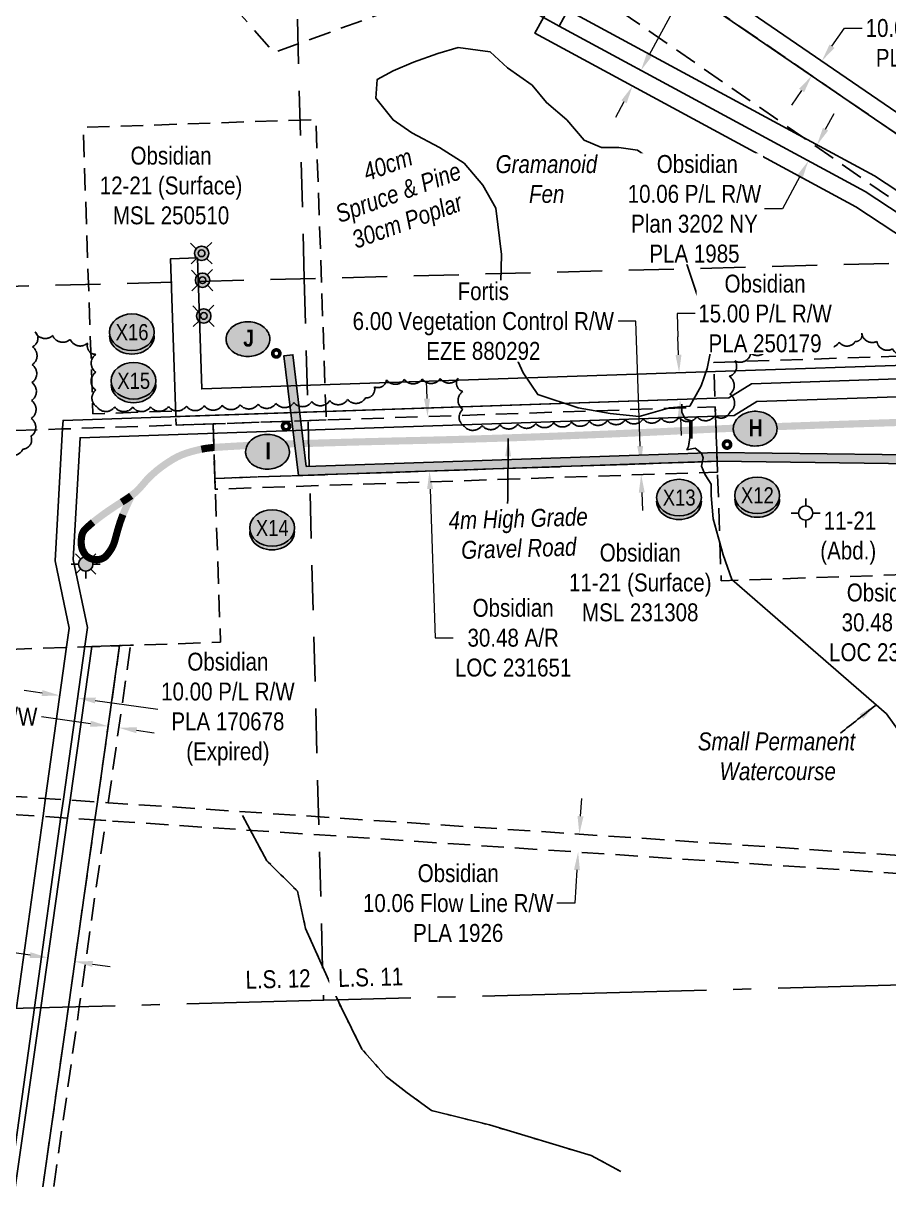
# Model space of a CAD drawing. Extents: x 627287 to 629983, y 5842729 to 5844535.
# Drawn here: x 627667 to 628150, y 5842735 to 5843385 of the extents above; entities that cross this region are included whole.
import ezdxf
from ezdxf.enums import TextEntityAlignment as Align

# ---------------------------------------------------------------- set-up
doc = ezdxf.new("R2010")
doc.units = 0
doc.header["$LTSCALE"] = 5
doc.header["$PDSIZE"] = 0.5
for name, pattern in [('0', [1, 1, 0]), ('foc-ACCESSROAD', [3.75, 2.5, -1.25]), ('foc-FLOWLINE', [3.75, 2.5, -1.25]), ('foc-LSD', [8, 5, -3]), ('foc-QUARTERLINE', [33, 25, -3, 2, -3]), ('foc-TIELINE', [1.875, 1.25, -0.625]), ('foc-WHEELTRACKS', [2, 0.4, -1.6])]:
    doc.linetypes.add(name, pattern=pattern)
doc.layers.get('Defpoints').update_dxf_attribs({"color": 9})
for name, color, linetype, lineweight in [('AS-GENERAL', 48, 'Continuous', 18), ('C-AR-T', 13, 'Continuous', 9), ('C-RW-T', 13, 'Continuous', 9), ('C-WS-T', 13, 'Continuous', 9), ('F-EZE-T', 190, 'Continuous', 9), ('F-RW-T', 190, 'Continuous', 9), ('T-TEXT', 48, 'Continuous', 18)]:
    doc.layers.add(name, color=color, linetype=linetype, lineweight=lineweight)
for name, color, linetype in [('AS-ROADS', 254, 'Continuous'), ('C-AR', 13, 'foc-ACCESSROAD'), ('C-FLOWLINE', 13, 'foc-FLOWLINE'), ('C-RW', 13, 'Continuous'), ('C-WS', 13, 'foc-ACCESSROAD'), ('C-WS-S', 8, 'Continuous'), ('CG-NOTES', 7, 'Continuous'), ('F-EZE', 190, 'foc-FLOWLINE'), ('F-RW', 190, 'Continuous'), ('F-VCE', 190, 'foc-FLOWLINE'), ('L-MON', 1, 'Continuous'), ('L-QSEC', 8, 'foc-QUARTERLINE'), ('L-SECTION-LSD', 7, 'foc-LSD'), ('P-CROSSINGS', 250, 'Continuous'), ('P-TEMP-H', 41, 'Continuous'), ('P-TEMP_WORKSPACE', 46, 'Continuous'), ('T-BUSH', 110, '0'), ('T-BUSH-T', 110, 'Continuous'), ('T-CREEK', 160, 'Continuous'), ('T-WATER-P3', 160, 'foc-WHEELTRACKS'), ('T-WATER-T', 170, 'Continuous'), ('WATERCOURSE', 146, 'foc-TIELINE'), ('WETLAND', 143, 'Continuous'), ('WETLAND-T', 146, 'Continuous')]:
    doc.layers.add(name, color=color, linetype=linetype)
doc.styles.add('100L', font='ARIALN.TTF', dxfattribs={"height": 11})
doc.styles.add('80CG', font='ARIALN.TTF', dxfattribs={"height": 10})
doc.styles.add('80L', font='ARIALN.TTF', dxfattribs={"height": 10})
doc.styles.add('BOLD', font='ARIALNB.TTF')
doc.styles.add('Crossing', font='ARIALN.TTF', dxfattribs={"height": 10})
doc.styles.add('foc-LtypeFont', font='ARIALN.TTF', dxfattribs={"height": 7.35})
doc.linetypes.add('foc-TOPO-flowdirection-NOLINE', pattern='A,0,[">",foc-LtypeFont,S=0.3,R=0,X=0,Y=-0.945],-20,[">",foc-LtypeFont,S=0.3,R=0,X=0,Y=-0.945],0', length=20)
doc.dimstyles.new('Compass 5 000', dxfattribs={"dimscale": 5, "dimtxt": 9, "dimasz": 2, "dimexe": 0.2, "dimexo": 0.0625, "dimgap": 0.5, "dimtad": 0, "dimtih": 1, "dimtoh": 1, "dimzin": 0, "dimdsep": 46, "dimtxsty": '80CG', "dimcen": 0.1, "dimse1": 1, "dimse2": 1, "dimclrd": 256, "dimclrt": 256, "dimaunit": 1, "dimadec": 4, "dimazin": 0, "dimtfac": 0.06, "dimtofl": 0, "dimtmove": 0, "dimatfit": 1, "dimfxl": 0.2, "dimtolj": 1, "dimtzin": 0, "dimlwd": -1, "dimarcsym": 0})

# ---------------------------------------------------------------- blocks, each defined once
blk = doc.blocks.new('AA')
at = {"const_width": 4}
blk.add_lwpolyline([(-1, 0, 1), (1, 0, 1)], format="xyb", close=True, dxfattribs=at)
blk.add_circle((0, 0), 2)
blk = doc.blocks.new('Route_Letters')
h = blk.add_hatch(color=255)
h.dxf.hatch_style = 1
edge = h.paths.add_edge_path()
edge.add_ellipse((-0.12, 0.46), major_axis=(-11.97, 0), ratio=0.789318, start_angle=0, end_angle=360)
at = {"color": 5}
blk.add_open_spline([(-12.34, 0.46), (-12.34, -0.25), (-12.24, -0.97), (-11.72, -2.79), (-11.14, -3.88), (-9.56, -5.81), (-8.54, -6.66), (-6.22, -8.02), (-4.9, -8.54), (-2.12, -9.17), (-0.66, -9.3), (2.22, -9.13), (3.64, -8.84), (6.27, -7.89), (7.48, -7.22), (9.54, -5.6), (10.38, -4.64), (11.6, -2.54), (11.97, -1.4), (12.18, 0.91), (12.02, 2.08), (11.2, 4.3), (10.54, 5.35), (8.8, 7.2), (7.72, 7.99), (5.29, 9.24), (3.93, 9.68), (1.11, 10.18), (-0.35, 10.23), (-3.22, 9.91), (-4.61, 9.55), (-7.16, 8.47), (-8.32, 7.75), (-10.24, 6.02), (-11, 5.02), (-12.05, 2.86), (-12.32, 1.7), (-12.34, 0.52), (-12.34, 0.49), (-12.34, 0.46)], degree=3, knots=[0, 0, 0, 0, 0.219529, 0.219529, 0.575727, 0.575727, 0.931924, 0.931924, 1.288121, 1.288121, 1.644318, 1.644318, 2.000515, 2.000515, 2.356712, 2.356712, 2.712909, 2.712909, 3.069107, 3.069107, 3.425304, 3.425304, 3.781501, 3.781501, 4.137698, 4.137698, 4.493895, 4.493895, 4.850092, 4.850092, 5.20629, 5.20629, 5.562487, 5.562487, 5.918684, 5.918684, 6.274881, 6.274881, 6.283185, 6.283185, 6.283185, 6.283185], dxfattribs=at)
at = {"color": 14, "style": 'BOLD'}
blk.add_attdef('A', text='', height=9.5, dxfattribs=at).set_placement((0.22, 0.98), align=Align.MIDDLE)
blk = doc.blocks.new('*D450')
at = {"layer": 'C-AR-T', "transparency": 16777216}
for p, q in [((627892.53, 5843175.36), (627892.19, 5843185.35)), ((627894.25, 5843124.9), (627897.08, 5843041.84)), ((627897.08, 5843041.84), (627907.08, 5843041.84))]:
    blk.add_line(p, q, dxfattribs=at)
for points in [[(627894.2, 5843175.42), (627890.86, 5843175.3), (627892.87, 5843165.36)], [(627895.91, 5843124.96), (627892.58, 5843124.84), (627893.91, 5843134.89)]]:
    blk.add_solid(points, dxfattribs=at)
at = {"layer": 'Defpoints', "color": 0, "transparency": 16777216}
for p in [(627905.17, 5843165.78), (627893.91, 5843134.89), (627906.21, 5843135.31)]:
    blk.add_point(p, dxfattribs=at)
at = {"layer": 'C-AR-T', "transparency": 16777216, "insert": (627940.59, 5843041.84), "char_height": 10, "attachment_point": 5, "style": '80CG'}
blk.add_mtext('\\A1;Obsidian\\P30.48 A/R\\PLOC 231651', dxfattribs=at)
blk = doc.blocks.new('*D468')
at = {"layer": 'C-AR-T', "transparency": 16777216}
for p, q in [((628189.42, 5843179.7), (628189.09, 5843189.7)), ((628191.06, 5843129.23), (628191.39, 5843119.24)), ((628193.63, 5843050.4), (628191.39, 5843119.24)), ((628183.63, 5843050.4), (628193.63, 5843050.4))]:
    blk.add_line(p, q, dxfattribs=at)
for points in [[(628191.08, 5843179.76), (628187.75, 5843179.65), (628189.74, 5843169.71)], [(628192.73, 5843129.29), (628189.4, 5843129.18), (628190.74, 5843139.23)]]:
    blk.add_solid(points, dxfattribs=at)
at = {"layer": 'Defpoints', "color": 0, "transparency": 16777216}
for p in [(628205.92, 5843170.23), (628190.74, 5843139.23), (628206.92, 5843139.75)]:
    blk.add_point(p, dxfattribs=at)
at = {"layer": 'C-AR-T', "transparency": 16777216, "insert": (628149.34, 5843050.4), "char_height": 10, "attachment_point": 5, "style": '80CG'}
blk.add_mtext('\\A1;\\A1;Obsidian \\P30.48 A/R\\PLOC 231654', dxfattribs=at)
blk = doc.blocks.new('*D457')
at = {"layer": 'C-RW-T', "transparency": 16777216}
for p, q in [((628016.7, 5843367.43), (628052.97, 5843434.51)), ((628052.97, 5843434.51), (628062.97, 5843434.51)), ((628002.43, 5843341.04), (627997.68, 5843332.24))]:
    blk.add_line(p, q, dxfattribs=at)
for points in [[(628015.23, 5843368.22), (628018.16, 5843366.64), (628011.94, 5843358.63)], [(628000.97, 5843341.83), (628003.9, 5843340.25), (628007.19, 5843349.84)]]:
    blk.add_solid(points, dxfattribs=at)
at = {"layer": 'Defpoints', "color": 0, "transparency": 16777216}
for p in [(628007.19, 5843349.84), (628030.08, 5843348.82), (628025.33, 5843340.03)]:
    blk.add_point(p, dxfattribs=at)
at = {"layer": 'C-RW-T', "transparency": 16777216, "insert": (628102.05, 5843434.51), "char_height": 10, "attachment_point": 5, "style": '80CG'}
blk.add_mtext('\\A1;Obsidian\\P10.00 P/L R/W\\PPlan 862 1430\\PPLA 850202', dxfattribs=at)
blk = doc.blocks.new('*D458')
at = {"layer": 'C-RW-T', "transparency": 16777216}
for p, q in [((627671.06, 5842864.69), (627658.45, 5842866.48)), ((627705.95, 5842859.75), (627715.85, 5842858.35))]:
    blk.add_line(p, q, dxfattribs=at)
for points in [[(627671.29, 5842866.34), (627670.82, 5842863.04), (627680.96, 5842863.29)], [(627706.19, 5842861.4), (627705.72, 5842858.1), (627696.05, 5842861.15)]]:
    blk.add_solid(points, dxfattribs=at)
at = {"layer": 'Defpoints', "color": 0, "transparency": 16777216}
for p in [(627683.93, 5842884.27), (627699.02, 5842882.13), (627680.96, 5842863.29)]:
    blk.add_point(p, dxfattribs=at)
at = {"layer": 'C-RW-T', "transparency": 16777216, "insert": (627619.36, 5842866.48), "char_height": 10, "attachment_point": 5, "style": '80CG'}
blk.add_mtext('\\A1;Obsidian\\P15.24 P/L R/W\\PPLA 5079', dxfattribs=at)
blk = doc.blocks.new('*D459')
at = {"layer": 'C-RW-T', "transparency": 16777216}
for p, q in [((627978.18, 5842942.22), (627978.85, 5842952.2)), ((627976.18, 5842912.23), (627974.95, 5842893.71)), ((627974.95, 5842893.71), (627964.95, 5842893.71))]:
    blk.add_line(p, q, dxfattribs=at)
for points in [[(627976.52, 5842942.33), (627979.85, 5842942.11), (627977.52, 5842932.24)], [(627974.52, 5842912.34), (627977.84, 5842912.11), (627976.85, 5842922.2)]]:
    blk.add_solid(points, dxfattribs=at)
at = {"layer": 'Defpoints', "color": 0, "transparency": 16777216}
for p in [(627918.24, 5842936.2), (627977.52, 5842932.24), (627917.57, 5842926.16)]:
    blk.add_point(p, dxfattribs=at)
at = {"layer": 'C-RW-T', "transparency": 16777216, "insert": (627909.95, 5842893.71), "char_height": 10, "attachment_point": 5, "style": '80CG'}
blk.add_mtext('\\A1;Obsidian\\P10.06 Flow Line R/W\\PPLA 1926', dxfattribs=at)
blk = doc.blocks.new('*D469')
at = {"layer": 'C-RW-T', "transparency": 16777216}
for p, q in [((627677.77, 5843011.01), (627667.86, 5843012.39)), ((627707.48, 5843006.87), (627742.35, 5843002.02))]:
    blk.add_line(p, q, dxfattribs=at)
for points in [[(627678, 5843012.66), (627677.54, 5843009.36), (627687.67, 5843009.63)], [(627707.71, 5843008.53), (627707.25, 5843005.22), (627697.57, 5843008.25)]]:
    blk.add_solid(points, dxfattribs=at)
at = {"layer": 'Defpoints', "color": 0, "transparency": 16777216}
for p in [(627689.29, 5843021.24), (627699.19, 5843019.86), (627697.57, 5843008.25)]:
    blk.add_point(p, dxfattribs=at)
at = {"layer": 'C-RW-T', "transparency": 16777216, "insert": (627781.44, 5843002.02), "char_height": 10, "attachment_point": 5, "style": '80CG'}
blk.add_mtext('\\A1;Obsidian\\P10.00 P/L R/W\\PPLA 170678\\P(Expired)', dxfattribs=at)
blk = doc.blocks.new('*D470')
at = {"layer": 'C-RW-T', "transparency": 16777216}
for p, q in [((628042.06, 5843222.83), (628032.06, 5843222.83)), ((628032.06, 5843222.83), (628032.5, 5843209.82)), ((628032.84, 5843199.83), (628032.5, 5843209.82)), ((628034.03, 5843164.86), (628034.37, 5843154.86))]:
    blk.add_line(p, q, dxfattribs=at)
for points in [[(628034.51, 5843199.89), (628031.17, 5843199.77), (628033.18, 5843189.84)], [(628035.7, 5843164.91), (628032.37, 5843164.8), (628033.69, 5843174.85)]]:
    blk.add_solid(points, dxfattribs=at)
at = {"layer": 'Defpoints', "color": 0, "transparency": 16777216}
for p in [(628031.76, 5843189.79), (628033.18, 5843189.84), (628032.27, 5843174.8)]:
    blk.add_point(p, dxfattribs=at)
at = {"layer": 'C-RW-T', "transparency": 16777216, "insert": (628081.14, 5843222.83), "char_height": 10, "attachment_point": 5, "style": '80CG', "bg_fill": 3, "box_fill_scale": 1.1, "bg_fill_color": 256, "bg_fill_true_color": 13158600, "bg_fill_transparency": 0}
blk.add_mtext('\\A1;Obsidian\\P15.00 P/L R/W\\PPLA 250179', dxfattribs=at)
blk = doc.blocks.new('*D471')
at = {"layer": 'C-RW-T', "transparency": 16777216}
for p, q in [((628114.88, 5843325.77), (628119.64, 5843334.57)), ((628100.59, 5843299.34), (628090.83, 5843281.28)), ((628090.83, 5843281.28), (628080.83, 5843281.28))]:
    blk.add_line(p, q, dxfattribs=at)
for points in [[(628113.42, 5843326.57), (628116.35, 5843324.98), (628110.13, 5843316.98)], [(628099.13, 5843300.13), (628102.06, 5843298.54), (628105.35, 5843308.13)]]:
    blk.add_solid(points, dxfattribs=at)
at = {"layer": 'Defpoints', "color": 0, "transparency": 16777216}
for p in [(628117.05, 5843313.23), (628105.35, 5843308.13), (628112.27, 5843304.39)]:
    blk.add_point(p, dxfattribs=at)
at = {"layer": 'C-RW-T', "transparency": 16777216, "insert": (628041.75, 5843281.28), "char_height": 10, "attachment_point": 5, "style": '80CG', "bg_fill": 3, "box_fill_scale": 1.1, "bg_fill_color": 256, "bg_fill_true_color": 13158600, "bg_fill_transparency": 0}
blk.add_mtext('\\A1; Obsidian\\P10.06 P/L R/W\\PPlan 3202 NY\\PPLA 1985', dxfattribs=at)
blk = doc.blocks.new('*D441')
at = {"layer": 'Defpoints', "color": 0, "transparency": 16777216}
for p in [(627720.6, 5842991.64), (627713.32, 5842983.05), (627719.26, 5842982.21)]:
    blk.add_point(p, dxfattribs=at)
at = {"layer": 'F-EZE-T', "transparency": 16777216}
for p, q in [((627704.76, 5842993.88), (627677.4, 5842997.76)), ((627730.5, 5842990.24), (627740.4, 5842988.83))]:
    blk.add_line(p, q, dxfattribs=at)
for points in [[(627704.99, 5842995.53), (627704.52, 5842992.23), (627714.66, 5842992.48)], [(627730.73, 5842991.89), (627730.27, 5842988.59), (627720.6, 5842991.64)]]:
    blk.add_solid(points, dxfattribs=at)
at = {"layer": 'F-EZE-T', "transparency": 16777216, "insert": (627602.24, 5842997.76), "char_height": 10, "attachment_point": 5, "style": '80CG'}
blk.add_mtext('\\A1;Fortis\\P6.00 Vegetation Control R/W\\PEZE 880292', dxfattribs=at)
blk = doc.blocks.new('*D442')
at = {"layer": 'Defpoints', "color": 0, "transparency": 16777216}
for p in [(627977.32, 5843137.73), (628011.81, 5843138.91), (627977.52, 5843131.74)]:
    blk.add_point(p, dxfattribs=at)
at = {"layer": 'F-EZE-T', "transparency": 16777216}
for p, q in [((628009.1, 5843218.61), (627999.1, 5843218.61)), ((628011.47, 5843148.9), (628009.1, 5843218.61)), ((628012.35, 5843122.92), (628012.69, 5843112.92))]:
    blk.add_line(p, q, dxfattribs=at)
for points in [[(628013.13, 5843148.96), (628009.8, 5843148.85), (628011.81, 5843138.91)], [(628014.02, 5843122.97), (628010.69, 5843122.86), (628012.01, 5843132.91)]]:
    blk.add_solid(points, dxfattribs=at)
at = {"layer": 'F-EZE-T', "transparency": 16777216, "insert": (627923.94, 5843218.61), "char_height": 10, "attachment_point": 5, "style": '80CG', "bg_fill": 3, "box_fill_scale": 1.1, "bg_fill_color": 256, "bg_fill_true_color": 13158600, "bg_fill_transparency": 0}
blk.add_mtext('\\A1;Fortis\\P6.00 Vegetation Control R/W\\PEZE 880292', dxfattribs=at)
blk = doc.blocks.new('*D444')
at = {"layer": 'Defpoints', "color": 0, "transparency": 16777216}
for p in [(628112.83, 5843363.86), (628240.84, 5843276.22), (628235.18, 5843267.97)]:
    blk.add_point(p, dxfattribs=at)
at = {"layer": 'F-RW-T', "transparency": 16777216}
for p, q in [((628118.48, 5843372.11), (628125.39, 5843382.2)), ((628125.39, 5843382.2), (628135.39, 5843382.2)), ((628101.53, 5843347.35), (628095.88, 5843339.1))]:
    blk.add_line(p, q, dxfattribs=at)
for points in [[(628117.11, 5843373.05), (628119.86, 5843371.17), (628112.83, 5843363.86)], [(628100.16, 5843348.3), (628102.91, 5843346.41), (628107.18, 5843355.61)]]:
    blk.add_solid(points, dxfattribs=at)
at = {"layer": 'F-RW-T', "transparency": 16777216, "insert": (628174.48, 5843382.2), "char_height": 10, "attachment_point": 5, "style": '80CG'}
blk.add_mtext('\\A1;Vermilion\\P10.00 P/L R/W\\PPLA 220244', dxfattribs=at)
blk = doc.blocks.new('GABD')
for p, q in [((0, 0.81), (0, 1.62)), ((-0.81, 0), (-1.62, 0)), ((1.62, 0), (0.81, 0)), ((0, -0.81), (0, -1.62))]:
    blk.add_line(p, q)
blk.add_circle((0, 0), 0.8)
blk = doc.blocks.new('GAS')
h = blk.add_hatch(color=255)
h.dxf.hatch_style = 1
edge = h.paths.add_edge_path()
edge.add_arc((0, 0), 0.9, 0, 360)
for p, q in [((0, 0.81), (0, 1.62)), ((-0.81, 0), (-1.62, 0)), ((-0.57, 0.57), (-1.14, 1.14)), ((0.57, 0.57), (1.14, 1.14)), ((1.62, 0), (0.81, 0)), ((-0.57, -0.57), (-1.14, -1.14)), ((0, -0.81), (0, -1.62)), ((1.14, -1.14), (0.57, -0.57))]:
    blk.add_line(p, q)
blk.add_circle((0, 0), 0.8)
blk = doc.blocks.new('WC2')
at = {"layer": 'L-MON'}
h = blk.add_hatch(color=255, dxfattribs=at)
h.dxf.hatch_style = 1
edge = h.paths.add_edge_path()
edge.add_arc((0, 0), 0.9, 0, 360)
at = {"layer": 'L-MON', "color": 14, "flags": 128}
for points in [[(-0.62, 0.5), (-1.23, 1.12)], [(0.52, 0.61), (1.13, 1.21)], [(-1.18, -1.18), (-0.56, -0.57)], [(1.16, -1.18), (0.56, -0.57)]]:
    blk.add_lwpolyline(points, dxfattribs=at)
at = {"layer": 'L-MON', "color": 14}
for radius in [0.8, 0.373]:
    blk.add_circle((0, 0), radius, dxfattribs=at)
blk = doc.blocks.new('xing2')
h = blk.add_hatch(color=50)
h.dxf.hatch_style = 1
edge = h.paths.add_edge_path()
edge.add_ellipse((0, 0), major_axis=(-12.5, 0), ratio=0.816297, start_angle=0, end_angle=360)
h = blk.add_hatch(color=250)
h.dxf.hatch_style = 1
edge = h.paths.add_edge_path()
edge.add_ellipse((0, -2.05), major_axis=(-12.5, 0), ratio=0.816297, start_angle=0, end_angle=180)
edge.add_line((12.5, -2.05), (12.5, 0))
edge.add_ellipse((0, 0), major_axis=(-12.5, 0), ratio=0.816297, start_angle=0, end_angle=180, ccw=False)
edge.add_line((-12.5, 0), (-12.5, -2.05))
at = {"color": 250}
blk.add_ellipse((0, 0), major_axis=(-12.5, 0), ratio=0.816297, dxfattribs=at)
blk.add_ellipse((0, -2.05), major_axis=(-12.5, 0), ratio=0.816297, start_param=0, end_param=3.141593, dxfattribs=at)
at = {"color": 250, "style": 'Crossing'}
blk.add_attdef('CROSSING', text='', height=9, dxfattribs=at).set_placement((0.09, 0.02), align=Align.MIDDLE_CENTER)
at = {"color": 250, "style": 'Crossing', "flags": 1}
for tag, p in [('OWNER', (0.09, -12.49)), ('DESCRIPTION', (0.09, -25.77)), ('LOCATION', (0.09, -39.3)), ('DWG_REF', (0.09, -52.84))]:
    blk.add_attdef(tag, text='', height=9, dxfattribs=at).set_placement(p, align=Align.MIDDLE_CENTER)

msp = doc.modelspace()

# ---------------------------------------------------------------- hatches: boundary and pattern name
at = {"layer": 'P-TEMP-H'}
h = msp.add_hatch(color=256, dxfattribs=at)
h.dxf.hatch_style = 1
h.paths.add_polyline_path([(629244.943, 5843401.842), (629211.857, 5843394.6), (629069.589, 5843377.895), (629039.508, 5843374.362), (628894.53, 5843357.339), (628863.264, 5843355.363), (628770.76, 5843349.521), (628698.707, 5843391.506), (628673.287, 5843406.318), (628667.858, 5843404.936), (628650.931, 5843400.451), (628530.996, 5843202.487), (628499.371, 5843150.319), (628459.582, 5843084.724), (628399.011, 5843124.583), (628360.73, 5843149.773), (628314.643, 5843148.263), (628294.822, 5843147.617), (628232.594, 5843145.59), (628177.23, 5843143.786), (628054.345, 5843145.358), (627825.184, 5843137.556), (627817.705, 5843199.878), (627812.742, 5843199.283), (627820.768, 5843132.404), (628054.398, 5843140.359), (628177.279, 5843138.787), (628232.756, 5843140.595), (628294.984, 5843142.622), (628314.807, 5843143.268), (628359.308, 5843144.726), (628396.263, 5843120.408), (628461.166, 5843077.698), (628503.645, 5843147.728), (628535.271, 5843199.897), (628654.161, 5843396.136), (628669.115, 5843400.099), (628672.538, 5843400.97), (628696.191, 5843387.187), (628769.558, 5843344.437), (628863.579, 5843350.375), (628894.98, 5843352.359), (629040.091, 5843369.398), (629070.172, 5843372.93), (629212.684, 5843389.665), (629246.16, 5843396.992), (629373.257, 5843433.002), (629436.099, 5843474.146), (629453.02, 5843488.922), (629454.286, 5843499.98), (629456.532, 5843519.592), (629460.887, 5843558.495), (629460.27, 5843561.216), (629452.887, 5843593.774), (629448.012, 5843592.668), (629455.395, 5843560.11), (629455.826, 5843558.212), (629451.565, 5843520.154), (629449.32, 5843500.548), (629448.274, 5843491.414), (629433.072, 5843478.138), (629371.159, 5843437.602)])

# ---------------------------------------------------------------- linework, layer by layer
at = {"layer": 'AS-GENERAL', "const_width": 1.999, "flags": 128}
msp.add_lwpolyline([(628039.772, 5843163.308), (628039.795, 5843153.051)], dxfattribs=at)
at = {"layer": 'AS-ROADS', "const_width": 3.999, "flags": 128}
msp.add_lwpolyline([(628218.845, 5843164.076, 0.0000976), (628159.32, 5843162.18, 0.0002342), (628134.521, 5843161.374, 0.000683), (628100.142, 5843160.193, 0.0007081), (628066.988, 5843158.962, 0.0035246), (628038.701, 5843157.672, -0.0026081), (628000.478, 5843155.858, -0.0015537), (627946.583, 5843153.75, -0.0021696), (627907.978, 5843152.528, -0.0011364), (627880.834, 5843151.848, 0.001071), (627852.033, 5843151.131, 0.000668), (627843.88, 5843150.9, 0.0001624), (627810.351, 5843149.892, 0.0045898), (627792.26, 5843149.176, 0.0045109), (627773.869, 5843148.113, 0.0339681), (627766.635, 5843147.133, 0.0284768), (627758.222, 5843144.899, 0.0546487), (627750.931, 5843141.594, 0.0381427), (627741.552, 5843135.023, 0.0517059), (627733.77, 5843127.159, -0.0660081), (627727.491, 5843121.165, -0.018742), (627722.179, 5843117.587, 0.012868), (627714.384, 5843112.467, 0.0175981), (627706.204, 5843106.351, 0.0292397), (627701.644, 5843102.223, 0.1378991), (627700.05, 5843099.324, 0.0801854), (627699.666, 5843093.718, 0.1377435), (627701.638, 5843088.561, 0.163164), (627705.492, 5843085.878, 0.1264605), (627710.276, 5843085.719, 0.1582434), (627713.602, 5843087.678, 0.0431301), (627716.412, 5843091.464, 0.0579041), (627717.899, 5843094.652, 0.017043), (627718.96, 5843098.25, -0.0103219), (627720.632, 5843104.214, -0.0235112), (627722.908, 5843110.629, -0.0215033), (627727.889, 5843121.46)], format="xyb", dxfattribs=at)
at = {"layer": 'C-AR', "flags": 128}
msp.add_lwpolyline([(628054.398, 5843140.359), (627774.196, 5843130.819), (627773.349, 5843155.65), (627773.157, 5843161.288), (628053.36, 5843170.839), (628053.553, 5843165.162), (628054.398, 5843140.359)], close=True, dxfattribs=at)
at = {"layer": 'C-FLOWLINE', "flags": 128}
for points in [[(628238.136, 5842935.933), (628320.157, 5842993.643), (628387.438, 5843040.983), (628387.103, 5843053.049), (628319.821, 5843005.709), (628237.817, 5842948.009), (628194.789, 5842917.736), (627714.67, 5842949.79), (627708.666, 5842950.187), (627693.413, 5842951.202), (627435.038, 5842968.459), (627404.821, 5842970.476), (627386.43, 5842971.703), (627377.874, 5842972.274), (627348.754, 5842974.217), (627305.216, 5842977.123)], [(627305.481, 5842967.022), (627343.986, 5842964.452), (627358.328, 5842963.495), (627387.465, 5842961.533), (627396.063, 5842960.953), (627405.086, 5842960.375), (627435.303, 5842958.358), (627691.998, 5842941.213), (627707.25, 5842940.197), (627713.256, 5842939.801), (628197.669, 5842907.461), (628238.136, 5842935.933)]]:
    msp.add_lwpolyline(points, dxfattribs=at)
at = {"layer": 'C-RW', "flags": 128}
for points in [[(628414.488, 5843120.449), (628410.821, 5843122.862), (628334.427, 5843173.133), (628319.443, 5843182.993), (628230.067, 5843241.809), (628142.125, 5843299.675), (628102.254, 5843321.23), (627971.024, 5843392.179), (627962.232, 5843396.933), (627959.095, 5843398.629), (627956.787, 5843413.382), (627952.076, 5843443.504), (627920.376, 5843646.196), (627915.678, 5843676.236), (627914.848, 5843681.543), (627838.572, 5843774.177)], [(627825.84, 5843773.839), (627905.342, 5843677.275), (627905.546, 5843675.966), (627910.243, 5843645.927), (627942.13, 5843442.038), (627946.841, 5843411.916), (627949.932, 5843392.156), (627957.452, 5843388.09), (627966.243, 5843383.337), (628136.963, 5843291.041), (628230.39, 5843229.56), (628315.153, 5843173.781), (628319.356, 5843171.014), (628334.338, 5843161.159), (628393.275, 5843122.374), (628405.896, 5843114.069), (628411.426, 5843095.464)], [(628315.153, 5843173.781), (628230.39, 5843229.56), (628136.963, 5843291.041), (627966.243, 5843383.337), (627971.024, 5843392.179), (627978.807, 5843406.67), (627969.974, 5843411.253), (627962.232, 5843396.933), (627957.452, 5843388.09), (627952.699, 5843379.3), (628131.831, 5843282.456), (628230.711, 5843217.388), (628297.833, 5843173.219), (628315.153, 5843173.781)], [(627678.231, 5842735.363), (627692.454, 5842835.75), (627707.25, 5842940.197), (627708.666, 5842950.187), (627721.035, 5843037.494), (627705.565, 5843036.967), (627693.413, 5842951.202), (627691.998, 5842941.213), (627676.999, 5842835.339), (627662.777, 5842734.952)]]:
    msp.add_lwpolyline(points, dxfattribs=at)
at = {"layer": 'C-RW'}
msp.add_lwpolyline([(628176.076, 5843194.686), (628053.543, 5843190.527), (627766.876, 5843180.795), (627764.419, 5843253.909), (627749.432, 5843253.405), (627752.394, 5843165.3), (628054.051, 5843175.541), (628060.849, 5843175.772), (628073.48, 5843183.653), (628166.246, 5843186.8)], dxfattribs=at)
at = {"layer": 'C-WS', "flags": 128}
msp.add_lwpolyline([(627525.014, 5843765.846), (627527.527, 5843669.929), (627563.509, 5843670.884), (627565.047, 5843666.926), (627570.103, 5843653.934), (627573.956, 5843644.033), (627576.663, 5843637.069), (627577.808, 5843634.131), (627580.584, 5843626.999), (627581.832, 5843625.574), (627595.899, 5843609.521), (627807.119, 5843368.502), (627912.819, 5843406.904), (627946.841, 5843411.916), (627956.787, 5843413.382), (627967.027, 5843414.89), (627978.807, 5843406.67), (628102.254, 5843321.23), (628230.311, 5843232.542), (628315.153, 5843173.781), (628319.356, 5843171.014), (628334.338, 5843161.159), (628393.275, 5843122.374), (628410.821, 5843122.862), (628424.861, 5843123.252), (628434.417, 5843123.518), (628445.613, 5843123.829), (628436.248, 5843130.206), (628428.254, 5843135.648), (628376.223, 5843171.173), (628334.616, 5843199.786), (628319.673, 5843210.073), (628317.443, 5843211.609), (628229.27, 5843271.995), (627983.426, 5843440.364), (627974.103, 5843446.749), (627952.076, 5843443.504), (627942.13, 5843442.038), (627905.316, 5843436.614), (627816.306, 5843404.277), (627611.483, 5843637.993), (627607.05, 5843643.056), (627605.828, 5843646.198), (627602.315, 5843655.226), (627598.504, 5843665.028), (627597.427, 5843667.784), (627595.888, 5843671.744), (627606.352, 5843672.022), (627608.29, 5843672.074), (627608.249, 5843673.662), (627605.777, 5843767.992)], dxfattribs=at)
for points in [[(627836.296, 5843163.44), (627773.157, 5843161.288), (627752.556, 5843160.587), (627752.287, 5843168.467), (627706.147, 5843166.894), (627700.697, 5843326.746), (627830.577, 5843331.174), (627836.027, 5843171.322)], [(628178.592, 5843077.805), (628056.669, 5843073.655), (628054.602, 5843134.361), (628054.398, 5843140.362), (628053.553, 5843165.164), (628053.36, 5843170.842), (628053.213, 5843175.154), (628052.518, 5843195.577), (628175.966, 5843199.78), (628176.245, 5843186.78), (628176.461, 5843176.786), (628176.622, 5843169.28), (628177.279, 5843138.787), (628177.408, 5843132.785), (628178.592, 5843077.805)], [(627690.808, 5843036.421), (627655.387, 5843035.215), (627652.478, 5843120.657), (627652.274, 5843126.657), (627651.755, 5843141.897), (627651.237, 5843157.138), (627688.576, 5843158.409), (627773.157, 5843161.288), (627773.35, 5843155.639), (627774.197, 5843130.808), (627774.401, 5843124.807), (627777.31, 5843039.367), (627727.154, 5843037.658), (627722.516, 5843037.501), (627721.061, 5843037.451), (627716.423, 5843037.293), (627705.585, 5843036.924), (627700.948, 5843036.766), (627690.808, 5843036.421)]]:
    msp.add_lwpolyline(points, close=True, dxfattribs=at)
at = {"layer": 'F-EZE', "flags": 128}
msp.add_lwpolyline([(628054.602, 5843134.361), (628054.398, 5843140.359), (627774.196, 5843130.819), (627774.401, 5843124.821), (628054.602, 5843134.361)], dxfattribs=at)
at = {"layer": 'F-RW', "flags": 128}
msp.add_lwpolyline([(627877.221, 5843775.204), (627943.682, 5843694.488), (627946.408, 5843677.053), (627951.106, 5843647.013), (627957.373, 5843606.947), (627976.22, 5843486.44), (627983.426, 5843440.364), (628229.27, 5843271.995), (628299.515, 5843223.886), (628310.935, 5843098.109), (628330.848, 5843099.917), (628319.749, 5843222.17), (628228.944, 5843284.341), (627992.641, 5843446.176), (627986.073, 5843488.173), (627967.245, 5843608.617), (627961.189, 5843647.281), (627956.49, 5843677.321), (627953.142, 5843698.736), (627889.9, 5843775.541)], dxfattribs=at)
at = {"layer": 'F-VCE', "flags": 128}
for points in [[(627714.67, 5842949.79), (627727.125, 5843037.7), (627721.035, 5843037.494), (627708.666, 5842950.187), (627714.67, 5842949.79)], [(627684.315, 5842735.525), (627698.538, 5842835.911), (627713.256, 5842939.801), (627707.25, 5842940.197), (627692.454, 5842835.75), (627678.231, 5842735.363)]]:
    msp.add_lwpolyline(points, dxfattribs=at)
at = {"layer": 'L-QSEC'}
msp.add_line((627428.623, 5842828.734), (628205.631, 5842849.375), dxfattribs=at)
at = {"layer": 'L-SECTION-LSD'}
for p, q in [((627824.082, 5843242.297), (627813.429, 5843643.346)), ((628230.132, 5843252.941), (627418.061, 5843231.654)), ((627824.082, 5843242.297), (627834.782, 5842839.523))]:
    msp.add_line(p, q, dxfattribs=at)
at = {"layer": 'P-TEMP_WORKSPACE'}
msp.add_lwpolyline([(628459.582, 5843084.724), (628399.011, 5843124.583), (628360.73, 5843149.773), (628314.643, 5843148.263), (628294.822, 5843147.617), (628232.594, 5843145.59), (628177.23, 5843143.786), (628054.345, 5843145.358), (627825.184, 5843137.556), (627817.705, 5843199.878), (627812.742, 5843199.283), (627820.768, 5843132.404), (628054.398, 5843140.359), (628177.279, 5843138.787), (628232.756, 5843140.595), (628294.984, 5843142.622), (628314.807, 5843143.268), (628359.308, 5843144.726), (628396.263, 5843120.408), (628461.166, 5843077.698)], dxfattribs=at)
at = {"layer": 'T-BUSH', "flags": 128}
msp.add_lwpolyline([(627627.417, 5843143.712, 0.5205671), (627637.397, 5843144.28, 0.5205671), (627647.377, 5843144.849, 0.5205671), (627657.358, 5843145.417, 0.5205671), (627667.047, 5843147.132, 0.5205671), (627671.558, 5843154.323, 0.5205671), (627671.739, 5843164.318, 0.5205671), (627671.92, 5843174.313, 0.5205671), (627672.101, 5843184.308, 0.5205671), (627672.282, 5843194.303, 0.5205671), (627672.463, 5843204.298, 0.5205671), (627673.924, 5843212.678, 0.5205671), (627683.695, 5843210.568, 0.5205671), (627693.467, 5843208.459, 0.5205671), (627703.238, 5843206.349, 0.5205671), (627707.826, 5843200.084, 0.5205671), (627707.761, 5843190.088, 0.5205671), (627707.695, 5843180.091, 0.5205671), (627708.347, 5843170.803, 0.5205671), (627718.344, 5843170.733, 0.5205671), (627728.34, 5843170.663, 0.5205671), (627738.335, 5843170.779, 0.5205671), (627748.33, 5843170.978, 0.5205671), (627758.324, 5843171.177, 0.5205671), (627768.319, 5843171.376, 0.5205671), (627778.312, 5843171.643, 0.5205671), (627788.302, 5843171.984, 0.5205671), (627798.293, 5843172.324, 0.5205671), (627808.282, 5843172.702, 0.5205671), (627818.266, 5843173.216, 0.5205671), (627828.249, 5843173.729, 0.5205671), (627838.232, 5843174.243, 0.5205671), (627848.208, 5843174.873, 0.5205671), (627858.166, 5843175.751, 0.5205671), (627863.17, 5843181.935, 0.5205671), (627869.904, 5843185.884, 0.5205671), (627879.898, 5843186.1, 0.5205671), (627889.892, 5843186.315, 0.5205671), (627899.887, 5843186.53, 0.5205671), (627909.881, 5843186.746, 0.5205671), (627912.447, 5843179.324, 0.5205671), (627912.508, 5843169.328, 0.5205671), (627913.256, 5843160.049, 0.5205671), (627923.245, 5843160.429, 0.5205671), (627933.235, 5843160.808, 0.5205671), (627943.224, 5843161.187, 0.5205671), (627953.214, 5843161.566, 0.5205671), (627963.203, 5843161.945, 0.5205671), (627973.192, 5843162.325, 0.5205671), (627983.179, 5843162.762, 0.5205671), (627993.166, 5843163.2, 0.5205671), (628003.153, 5843163.638, 0.5205671), (628013.14, 5843164.075, 0.5205671), (628023.127, 5843164.513, 0.5205671), (628033.114, 5843164.951, 0.5205671), (628043.101, 5843165.388, 0.5205671), (628053.088, 5843165.826, 0.5205671), (628061.585, 5843167.889, 0.5205671), (628061.573, 5843177.853, 0.5205671), (628061.071, 5843187.837, 0.5205671), (628064.302, 5843196.43, 0.5205671), (628073.15, 5843200.727, 0.5205671), (628082.679, 5843203.667, 0.5205671), (628092.546, 5843205.009, 0.5205671), (628102.532, 5843205.46, 0.5205671), (628112.507, 5843206.105, 0.5205671), (628122.476, 5843206.843, 0.5205671), (628131.489, 5843207.223, 0.5205671), (628135.099, 5843211.901, 0.5205671), (628143.534, 5843207.282, 0.5205671), (628152.208, 5843203.069, 0.5205671), (628162.057, 5843202.103, 0.5205671), (628171.795, 5843203.942, 0.5205671), (628181.281, 5843207.096, 0.5205671), (628190.877, 5843209.876, 0.5205671), (628198.929, 5843209.508, 0.5205671), (628203.155, 5843201.312, 0.5205671), (628212.735, 5843198.455, 0.5205671), (628219.547, 5843196.424, 0.5205671)], format="xyb", dxfattribs=at)
at = {"layer": 'T-CREEK'}
msp.add_lwpolyline([(628157.491, 5842987.417), (628148.886, 5842999.336), (628117.873, 5843026.315), (628083.957, 5843055.82), (628062.63, 5843074.373), (628057.824, 5843088.185), (628052.271, 5843108.227), (628051.16, 5843121.271), (628051.16, 5843125.826), (628051.16, 5843127.648), (628047.516, 5843133.114), (628045.694, 5843137.668), (628046.605, 5843142.223), (628045.694, 5843144.956), (628042.05, 5843147.689), (628037.495, 5843146.778), (628038.406, 5843148.6), (628039.317, 5843154.977), (628040.228, 5843159.532), (628039.317, 5843163.176), (628036.584, 5843164.087), (628034.762, 5843167.731), (628034.762, 5843172.286)], dxfattribs=at)
at = {"layer": 'T-WATER-P3', "linetype": 'foc-TOPO-flowdirection-NOLINE', "flags": 128}
for points in [[(628034.762, 5843172.286), (628034.762, 5843167.731), (628036.584, 5843164.087), (628039.317, 5843163.176), (628040.228, 5843159.532), (628039.317, 5843154.977), (628038.406, 5843148.6), (628037.495, 5843146.778), (628042.05, 5843147.689), (628045.694, 5843144.956), (628046.605, 5843142.223), (628045.694, 5843137.668), (628047.516, 5843133.114), (628051.16, 5843127.648), (628051.16, 5843125.826), (628051.16, 5843121.271), (628052.271, 5843108.227), (628057.824, 5843088.185), (628062.63, 5843074.373), (628083.957, 5843055.82), (628117.873, 5843026.315), (628148.886, 5842999.336), (628157.491, 5842987.417), (628163.117, 5842973.513), (628171.41, 5842942.414), (628178.105, 5842927.548), (628187.288, 5842915.315), (628198.587, 5842906.401), (628247.49, 5842874.894), (628270.629, 5842856.71), (628279.35, 5842846.29), (628292.547, 5842820.103), (628301.331, 5842808.606), (628313.469, 5842800.113), (628322.97, 5842790.056), (628333.487, 5842761.497), (628335.229, 5842753.104)], [(627789.658, 5842942.597), (627803.158, 5842917.417), (627820.257, 5842900.332), (627824.756, 5842879.648), (627831.955, 5842863.462), (627839.156, 5842847.275), (627844.555, 5842835.584), (627856.255, 5842812.203), (627869.755, 5842796.917), (627881.454, 5842787.923), (627894.954, 5842778.032), (627927.352, 5842769.938), (627984.049, 5842752.852), (628000.632, 5842743.93)]]:
    msp.add_lwpolyline(points, dxfattribs=at)
at = {"layer": 'T-WATER-P3', "flags": 128}
msp.add_lwpolyline([(628000.632, 5842743.93), (627984.049, 5842752.852), (627927.352, 5842769.938), (627894.954, 5842778.032), (627881.454, 5842787.923), (627869.755, 5842796.917), (627856.255, 5842812.203), (627844.555, 5842835.584), (627839.156, 5842847.275), (627831.955, 5842863.462), (627824.756, 5842879.648), (627820.257, 5842900.332), (627803.158, 5842917.417), (627789.658, 5842942.597)], dxfattribs=at)
at = {"layer": 'WATERCOURSE'}
msp.add_lwpolyline([(628051.16, 5843121.271), (628051.16, 5843125.826), (628051.16, 5843127.648), (628047.516, 5843133.114), (628045.694, 5843137.668), (628046.605, 5843142.223), (628045.694, 5843144.956), (628042.05, 5843147.689), (628037.495, 5843146.778), (628038.406, 5843148.6), (628039.317, 5843154.977), (628040.228, 5843159.532), (628039.317, 5843163.176), (628036.584, 5843164.087), (628034.762, 5843167.731), (628034.762, 5843172.286)], dxfattribs=at)
at = {"layer": 'WETLAND'}
msp.add_lwpolyline([(628026.982, 5843283.309), (628030.21, 5843270.395), (628031.824, 5843260.709), (628036.667, 5843252.638), (628041.51, 5843238.11), (628047.967, 5843219.546), (628051.195, 5843204.211), (628048.774, 5843192.104), (628045.545, 5843182.419), (628039.089, 5843171.119), (628027.789, 5843170.312), (628010.839, 5843165.469), (627994.697, 5843167.083), (627976.94, 5843170.312), (627954.341, 5843177.576), (627946.27, 5843189.683), (627939.006, 5843205.825), (627933.356, 5843225.196), (627934.163, 5843255.867), (627930.934, 5843281.694), (627923.67, 5843294.608), (627913.178, 5843306.715), (627899.457, 5843315.593), (627884.122, 5843323.665), (627873.629, 5843330.929), (627863.944, 5843343.036), (627864.751, 5843353.528), (627873.629, 5843358.371), (627884.929, 5843363.214), (627898.65, 5843368.056), (627909.949, 5843371.285), (627927.706, 5843368.863), (627937.391, 5843359.985), (627951.112, 5843350.3), (627959.184, 5843340.614), (627970.483, 5843330.929), (627980.169, 5843319.629), (627989.854, 5843315.593), (627999.54, 5843315.593), (628010.032, 5843313.979), (628018.103, 5843308.329), (628024.56, 5843297.03), (628026.982, 5843283.309)], close=True, dxfattribs=at)

# ---------------------------------------------------------------- block references
at = {"layer": 'C-WS-S', "color": 1}
for name, p, xscale, yscale, zscale in [('WC2', (627766.782, 5843256.483), 4.998284999999965, 4.998284999999965, 4.998284999999965), ('WC2', (627767.286, 5843241.483), 4.998284999999965, 4.998284999999965, 4.998284999999965), ('WC2', (627767.976, 5843221.514), 4.998284999999965, 4.998284999999965, 4.998284999999965), ('GABD', (628103.817, 5843111.507), 4.998214999999936, 4.998214999999936, 4.998214999999936)]:
    msp.add_blockref(name, p, dxfattribs=dict(at, xscale=xscale, yscale=yscale, zscale=zscale))
at = {"layer": 'C-WS-S', "color": 3, "xscale": 4.998284999999959, "yscale": 4.998284999999959, "zscale": 4.998284999999959}
msp.add_blockref('GAS', (627702.148, 5843083.02), dxfattribs=at)
at = {"layer": 'CG-NOTES'}
ref = msp.add_blockref('Route_Letters', (627792.771, 5843208.125), dxfattribs=dict(at, xscale=0.9993001224509918, yscale=0.9993001224509918, zscale=0.9993001224509918))
ref.add_attrib('A', 'J', dxfattribs={"layer": '0', "color": 170, "height": 9.493, "style": 'BOLD'}).set_placement((627792.996, 5843209.1), align=Align.MIDDLE)
at = {"layer": 'CG-NOTES', "xscale": 0.9993001224509918, "yscale": 0.9993001224509918, "zscale": 0.9993001224509918}
for p in [(627808.453, 5843200.584), (627813.896, 5843159.954), (628059.938, 5843149.731)]:
    msp.add_blockref('AA', p, dxfattribs=at)
at = {"layer": 'CG-NOTES'}
ref = msp.add_blockref('Route_Letters', (628075.72, 5843158.139), dxfattribs=dict(at, xscale=0.9993001224509918, yscale=0.9993001224509918, zscale=0.9993001224509918))
ref.add_attrib('A', 'H', dxfattribs={"layer": '0', "color": 170, "height": 9.493, "style": 'BOLD'}).set_placement((628075.945, 5843159.114), align=Align.MIDDLE)
ref = msp.add_blockref('Route_Letters', (627803.662, 5843145.211), dxfattribs=dict(at, xscale=0.9993001224509918, yscale=0.9993001224509918, zscale=0.9993001224509918))
ref.add_attrib('A', 'I', dxfattribs={"layer": '0', "color": 170, "height": 9.493, "style": 'BOLD'}).set_placement((627803.886, 5843146.186), align=Align.MIDDLE)
at = {"layer": 'P-CROSSINGS', "color": 3, "xscale": 0.999657, "yscale": 0.999657, "zscale": 0.999657}
for p, values in [((627727.893, 5843212.456), {'CROSSING': 'X16'}), ((627728.806, 5843185.307), {'CROSSING': 'X15'}), ((628076.759, 5843121.352), {'CROSSING': 'X12'}), ((628033.138, 5843120.112), {'CROSSING': 'X13'}), ((627806.111, 5843103.161), {'CROSSING': 'X14'})]:
    msp.add_blockref('xing2', p, dxfattribs=at).add_auto_attribs(values)

# ---------------------------------------------------------------- texts
at = {"layer": 'C-AR-T', "insert": (627749.717, 5843294.276), "char_height": 9.99643, "width": 81.70513, "attachment_point": 5, "style": '80CG'}
msp.add_mtext('\\A1;Obsidian \\P12-21 (Surface) \\PMSL 250510', dxfattribs=at)
at = {"layer": 'C-AR-T', "insert": (628011.501, 5843072.659), "char_height": 9.99643, "attachment_point": 5, "style": '80CG'}
msp.add_mtext('\\A1;Obsidian \\P11-21 (Surface) \\PMSL 231308', dxfattribs=at)
at = {"layer": 'C-WS-T', "insert": (628111.553, 5843112.274), "char_height": 10, "attachment_point": 1, "style": '80L'}
msp.add_mtext_dynamic_manual_height_columns('\\pi2.3249;11-21 \\P\\pi0.39447;(Abd.)', width=30.59795, gutter_width=49.982, heights=[0], dxfattribs=at)
at = {"layer": 'T-WATER-T', "insert": (628043.164, 5842989.025), "char_height": 9.99314, "attachment_point": 1, "style": '80L'}
msp.add_mtext_dynamic_manual_height_columns('\\pi0.47073;{\\fArial Narrow|b0|i1|c0|p34;Small Permanent\\P\\pi12.60087;Watercourse}', width=88.378, gutter_width=49.983, heights=[0], dxfattribs=at)
at = {"layer": 'WETLAND-T', "insert": (627930.255, 5843311.291), "char_height": 9.99657, "attachment_point": 1, "style": '80L'}
msp.add_mtext_dynamic_manual_height_columns('\\pi0.59589;{\\fArial Narrow|b0|i1|c0|p34;Gramanoid\\P\\pi19.19455;Fen}', width=57.29119, gutter_width=49.983, heights=[0], dxfattribs=at)

# ---------------------------------------------------------------- dimensions: what is measured, and where the dimension line sits
at = {"layer": 'C-AR-T'}
dim = msp.add_linear_dim(base=(628190.737, 5843139.226), p1=(628205.925, 5843170.235), p2=(628206.918, 5843139.753), angle=271.866079, text='\\A1;Obsidian \\P30.48 A/R\\PLOC 231654', dimstyle='Compass 5 000', override={"dimtmove": 1}, dxfattribs=at)
dim.commit()
dim.dimension.update_dxf_attribs({"geometry": '*D468', "text_midpoint": (628178.968, 5843050.401), "dimtype": 161})
dim = msp.add_linear_dim(base=(627893.907, 5843134.895), p1=(627905.168, 5843165.783), p2=(627906.206, 5843135.313), angle=271.950107, text='Obsidian\\P30.48 A/R\\PLOC 231651', dimstyle='Compass 5 000', dxfattribs=at)
dim.commit()
dim.dimension.update_dxf_attribs({"geometry": '*D450', "text_midpoint": (627940.589, 5843041.841), "dimtype": 161})
at = {"layer": 'C-RW-T'}
for base, p1, p2, angle, text, picture, middle in [((628007.187, 5843349.838), (628030.081, 5843348.825), (628025.327, 5843340.031), 241.603006, 'Obsidian\\P10.00 P/L R/W\\PPlan 862 1430\\PPLA 850202', '*D457', (628102.052, 5843434.513)), ((627697.574, 5843008.253), (627689.289, 5843021.241), (627699.189, 5843019.864), 352.079681, 'Obsidian\\P10.00 P/L R/W\\PPLA 170678\\P(Expired)', '*D469', (627781.435, 5843002.024)), ((627680.959, 5842863.289), (627699.024, 5842882.13), (627683.931, 5842884.268), 171.936912, 'Obsidian\\P15.24 P/L R/W\\PPLA 5079', '*D458', (627619.361, 5842866.478))]:
    dim = msp.add_linear_dim(base=base, p1=p1, p2=p2, angle=angle, text=text, dimstyle='Compass 5 000', dxfattribs=at)
    dim.commit()
    dim.dimension.update_dxf_attribs({"geometry": picture, "text_midpoint": middle, "dimtype": 161})
at = {"layer": 'F-EZE-T'}
dim = msp.add_linear_dim(base=(627720.6, 5842991.64), p1=(627713.321, 5842983.047), p2=(627719.263, 5842982.205), angle=351.935966, text='Fortis\\P6.00 Vegetation Control R/W\\PEZE 880292', dimstyle='Compass 5 000', dxfattribs=at)
dim.commit()
dim.dimension.update_dxf_attribs({"geometry": '*D441', "text_midpoint": (627602.244, 5842997.761), "dimtype": 161})

# ---------------------------------------------------------------- leaders
at = {"layer": 'T-WATER-T', "path_type": 1}
msp.add_leader([(628142.679, 5843004.108), (628123.189, 5842988.607)], dimstyle='Compass 5 000', override={"dimgap": 0.5, "dimtad": 0}, dxfattribs=at)

# ---------------------------------------------------------------- next in the draw order: texts
at = {"layer": 'L-SECTION-LSD', "char_height": 10, "attachment_point": 1, "rotation": 1.501526, "style": '100L', "bg_fill": 3, "box_fill_scale": 1.5, "bg_fill_color": 256, "bg_fill_transparency": 0}
for s, width, insert in [('\\pi0.91855;L.S. 12', 35.80259, (627790.227, 5842855.879)), ('L.S. 11', 34.28827, (627842.788, 5842856.914))]:
    msp.add_mtext_dynamic_manual_height_columns(s, width=width, gutter_width=55, heights=[0], dxfattribs=dict(at, insert=insert))

# ---------------------------------------------------------------- next in the draw order: linework, layer by layer
at = {"layer": 'C-RW', "flags": 128}
for points in [[(627663.413, 5842835.242), (627678.333, 5842942.489), (627679.723, 5842952.482), (627691.456, 5843036.816), (627692.9, 5843047.196), (627685.018, 5843084.872), (627689.224, 5843158.803), (627689.473, 5843163.164), (628054.051, 5843175.541), (628060.849, 5843175.772), (628073.48, 5843183.653), (628177.084, 5843187.168)], [(628177.299, 5843177.174), (628076.498, 5843173.757), (628063.872, 5843165.874), (628054.391, 5843165.552), (627698.935, 5843153.488), (627695.074, 5843085.635), (627703.041, 5843047.547), (627701.596, 5843037.161), (627689.722, 5842951.814), (627688.332, 5842941.821), (627673.541, 5842835.51), (627659.538, 5842734.866)]]:
    msp.add_lwpolyline(points, dxfattribs=at)

# ---------------------------------------------------------------- next in the draw order: dimensions: what is measured, and where the dimension line sits
at = {"layer": 'C-RW-T'}
dim = msp.add_linear_dim(base=(627977.518, 5842932.242), p1=(627917.566, 5842926.16), p2=(627918.236, 5842936.199), angle=86.181265, text='Obsidian\\P10.06 Flow Line R/W\\PPLA 1926', dimstyle='Compass 5 000', dxfattribs=at)
dim.commit()
dim.dimension.update_dxf_attribs({"geometry": '*D459', "text_midpoint": (627909.946, 5842893.715), "dimtype": 161})

# ---------------------------------------------------------------- next in the draw order: dimensions: what is measured, and where the dimension line sits
at = {"layer": 'C-RW-T', "color": 3}
dim = msp.add_linear_dim(base=(628033.181, 5843189.836), p1=(628032.269, 5843174.802), p2=(628031.759, 5843189.788), angle=91.950193, text='Obsidian\\P15.00 P/L R/W\\PPLA 250179', dimstyle='Compass 5 000', override={"dimtmove": 1, "dimtfill": 1}, dxfattribs=at)
dim.commit()
dim.dimension.update_dxf_attribs({"geometry": '*D470', "text_midpoint": (628045.014, 5843222.825), "dimtype": 161})

# ---------------------------------------------------------------- next in the draw order: dimensions: what is measured, and where the dimension line sits
at = {"layer": 'C-RW-T'}
dim = msp.add_linear_dim(base=(628105.347, 5843308.133), p1=(628117.051, 5843313.235), p2=(628112.27, 5843304.391), angle=241.602939, text=' Obsidian\\P10.06 P/L R/W\\PPlan 3202 NY\\PPLA 1985', dimstyle='Compass 5 000', override={"dimtfill": 1}, dxfattribs=at)
dim.commit()
dim.dimension.update_dxf_attribs({"geometry": '*D471', "text_midpoint": (628041.746, 5843281.285), "dimtype": 161})

# ---------------------------------------------------------------- next in the draw order: dimensions: what is measured, and where the dimension line sits
at = {"layer": 'F-EZE-T'}
dim = msp.add_linear_dim(base=(628011.809, 5843138.909), p1=(627977.521, 5843131.736), p2=(627977.316, 5843137.735), angle=91.950107, text='Fortis\\P6.00 Vegetation Control R/W\\PEZE 880292', dimstyle='Compass 5 000', override={"dimtfill": 1}, dxfattribs=at)
dim.commit()
dim.dimension.update_dxf_attribs({"geometry": '*D442', "text_midpoint": (627923.938, 5843218.61), "dimtype": 161})
at = {"layer": 'F-RW-T'}
dim = msp.add_linear_dim(base=(628112.834, 5843363.86), p1=(628235.184, 5843267.967), p2=(628240.836, 5843276.222), angle=55.601832, text='Vermilion\\P10.00 P/L R/W\\PPLA 220244', dimstyle='Compass 5 000', dxfattribs=at)
dim.commit()
dim.dimension.update_dxf_attribs({"geometry": '*D444', "text_midpoint": (628174.479, 5843382.203), "dimtype": 161})

# ---------------------------------------------------------------- next in the draw order: texts
at = {"layer": 'T-BUSH-T', "insert": (627834.233, 5843298.209), "char_height": 9.99657, "attachment_point": 1, "rotation": 20, "style": '80L'}
msp.add_mtext_dynamic_manual_height_columns('\\pi22.85362;{\\fArial Narrow|b0|i1|c0|p34;40cm \\P\\pi0.44317;Spruce & Pine\\P\\pi4.16972;30cm Poplar}', width=72.99664, gutter_width=49.983, heights=[0], dxfattribs=at)

# ---------------------------------------------------------------- next in the draw order: leaders
at = {"layer": 'T-TEXT', "path_type": 1}
msp.add_leader([(627937.876, 5843153.162), (627937.522, 5843116.745)], dimstyle='Compass 5 000', override={"dimgap": 0.5, "dimtad": 0}, dxfattribs=at)

# ---------------------------------------------------------------- next in the draw order: texts
at = {"layer": 'T-TEXT', "insert": (627904.101, 5843112.264), "char_height": 9.99657, "attachment_point": 1, "rotation": 1.725358, "style": '80L', "bg_fill": 3, "box_fill_scale": 1.15, "bg_fill_color": 256, "bg_fill_true_color": 256, "bg_fill_transparency": 0}
msp.add_mtext_dynamic_manual_height_columns('\\pi0.31251;{\\fArial Narrow|b0|i1|c0|p34;4m High Grade\\P\\pi6.86551;Gravel Road}', width=77.46766, gutter_width=49.983, heights=[0], dxfattribs=at)

doc.saveas('drawing.dxf')
